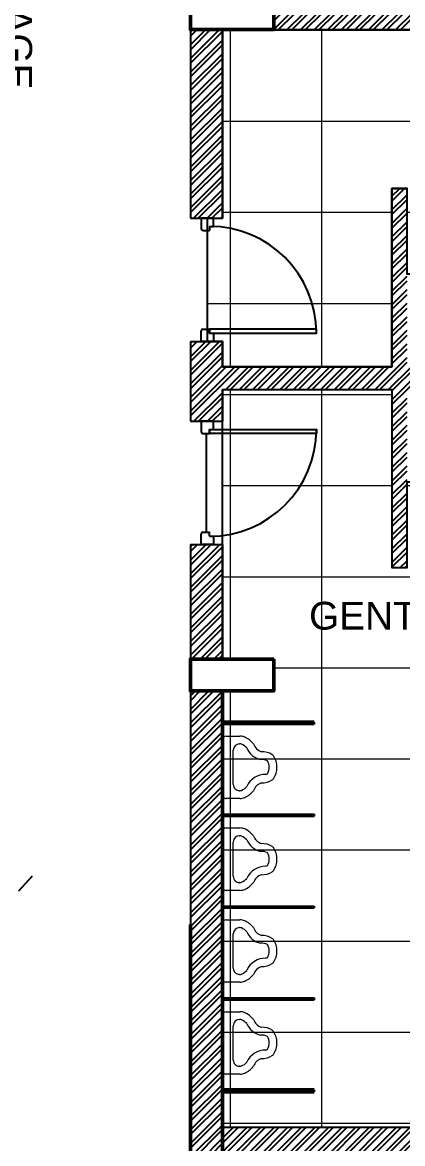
# Model space of a CAD drawing. Header units: millimetres. Extents: x 1521 to 3683, y 1649 to 3322.
# Drawn here: x 1567.03 to 1568.92, y 1668.23 to 1673.8 of the extents above; entities that cross this region are included whole.
import ezdxf

# ---------------------------------------------------------------- set-up
doc = ezdxf.new("R2010")
doc.units = ezdxf.units.MM
doc.header["$LTSCALE"] = 0.1
doc.linetypes.add('DASHED2', pattern=[0.375, 0.25, -0.125])
for name, color, linetype, lineweight in [('COL', 1, 'Continuous', 50), ('ELEVATION', 54, 'Continuous', 9), ('WALL', 7, 'Continuous', 50)]:
    doc.layers.add(name, color=color, linetype=linetype, lineweight=lineweight)
doc.styles.add('WORKING', font='ARIALN.TTF')
pattern_1 = [(0, (378.60827, 780.1986), (0, 0.4524375), []), (90, (378.60827, 780.1986), (-0.4524375, 0), [])]
pattern_2 = [(45, (727.22519, 588.535617), (-0.0336759605, 0.0336759605), []), (45, (727.22519, 588.55943), (-0.0336759605, 0.0336759605), [])]

# ---------------------------------------------------------------- blocks, each defined once
blk = doc.blocks.new('ura')
for p, q in [((66.9686, 30.005), (66.9686, 30.0928)), ((67.0186, 30.09), (67.0186, 30.0928)), ((67.1686, 30.05), (67.0586, 30.05)), ((67.2786, 30.05), (67.1686, 30.05)), ((67.3186, 30.0928), (67.3186, 30.09)), ((67.3686, 30.0928), (67.3686, 30.005)), ((67.3436, 29.98), (66.9936, 29.98))]:
    blk.add_line(p, q)
for centre, radius, start, end in [((67.1889, 30.2342), 0.1204, 147.06315, 181.9449), ((67.1091, 30.2865), 0.025, 125.10691, 148.18796), ((67.1677, 30.2031), 0.1269, 89.60008, 125.10691), ((67.1889, 30.2342), 0.0704, 150.65869, 187.46962), ((67.1677, 30.2031), 0.0769, 89.33997, 121.48798), ((67.1695, 30.2031), 0.1269, 54.89309, 90.39992), ((67.1695, 30.2031), 0.0769, 58.51202, 90.66003), ((67.1483, 30.2342), 0.0704, 19.89903, 29.34131), ((67.2281, 30.2865), 0.025, 31.81204, 54.89309), ((67.1483, 30.2342), 0.1204, 358.0551, 32.93685), ((66.993, 30.2555), 0.0797, 288.71538, 341.41459), ((66.993, 30.2555), 0.1297, 293.49224, 346.41313), ((67.3442, 30.2555), 0.1297, 178.84253, 246.50776), ((67.3442, 30.2555), 0.0797, 198.58541, 251.28462), ((67.0436, 30.0928), 0.075, 156.11333, 180), ((67.114, 30.0616), 0.152, 128.88395, 156.11333), ((67.114, 30.0616), 0.102, 132.78454, 156.11333), ((67.2232, 30.0616), 0.102, 23.88667, 47.21546), ((67.2232, 30.0616), 0.152, 23.88667, 51.11605), ((67.2936, 30.0928), 0.075, 0, 23.88667), ((67.0436, 30.0928), 0.025, 156.11333, 180), ((67.0586, 30.09), 0.04, 180, 270), ((67.2786, 30.09), 0.04, 270, 0), ((67.2936, 30.0928), 0.025, 360, 23.88667), ((66.9936, 30.005), 0.025, 180, 270), ((67.3436, 30.005), 0.025, 270, 360)]:
    blk.add_arc(centre, radius, start, end)

msp = doc.modelspace()

# ---------------------------------------------------------------- hatches: boundary and pattern name
h = msp.add_hatch()
h.set_pattern_fill('STEEL', color=256, scale=0.015, style=0)
h.set_pattern_definition(pattern_2)
h.paths.add_polyline_path([(1572.4328, 1675.8742), (1570.1078, 1675.8742), (1570.1078, 1675.7616), (1570.1828, 1675.7616), (1570.1828, 1675.7992), (1572.4328, 1675.7992)])
h.paths.add_polyline_path([(1570.1828, 1675.1497), (1570.1078, 1675.1497), (1570.1078, 1673.9242), (1570.1828, 1673.9242)])
h.paths.add_polyline_path([(1570.7116, 1673.9242), (1570.1828, 1673.9242), (1568.2808, 1673.9242), (1568.2808, 1673.7658), (1570.7116, 1673.7658)])
h.paths.add_polyline_path([(1568.026, 1673.7658), (1567.8676, 1673.7658), (1567.8676, 1672.8292), (1568.026, 1672.8292)])
h.paths.add_polyline_path([(1568.026, 1674.9768), (1567.8676, 1674.9768), (1567.8676, 1673.9242), (1568.026, 1673.9242)])
at = {"lineweight": 0}
h = msp.add_hatch(dxfattribs=at)
h.set_pattern_fill('NET', color=9, scale=0.1425, style=0)
h.set_pattern_definition(pattern_1)
h.paths.add_polyline_path([(1568.026, 1673.7658), (1571.4203, 1673.7658), (1571.4203, 1670.6395), (1570.5203, 1670.6395), (1570.5203, 1672.0914), (1570.4078, 1672.0914), (1570.4078, 1672.5504), (1568.9423, 1672.5504), (1568.9423, 1672.9769), (1568.8673, 1672.9769), (1568.8673, 1672.0914), (1568.026, 1672.0914), (1568.026, 1672.217), (1567.952, 1672.217), (1567.952, 1672.8292), (1568.026, 1672.8292)])
h = msp.add_hatch()
h.set_pattern_fill('STEEL', color=256, scale=0.015, style=0)
h.set_pattern_definition(pattern_2)
h.paths.add_polyline_path([(1570.7116, 1670.6395), (1570.5203, 1670.6395), (1570.4078, 1670.6395), (1570.0431, 1670.6395), (1570.0431, 1670.3551), (1570.1556, 1670.3551), (1570.1556, 1670.4811), (1570.7116, 1670.4811)])
h.paths.add_polyline_path([(1570.5203, 1672.0914), (1570.4078, 1672.0914), (1568.9423, 1672.0914), (1568.9423, 1672.9769), (1568.8673, 1672.9769), (1568.8673, 1672.0914), (1568.026, 1672.0914), (1568.026, 1672.217), (1567.952, 1672.217), (1567.8676, 1672.217), (1567.8676, 1671.8206), (1568.026, 1671.8206), (1568.026, 1671.9789), (1568.8673, 1671.9789), (1568.8673, 1671.0935), (1568.9423, 1671.0935), (1568.9423, 1671.9789), (1570.4078, 1671.9789), (1570.4078, 1670.6395), (1570.5203, 1670.6395)])
h = msp.add_hatch(dxfattribs=at)
h.set_pattern_fill('NET', color=9, scale=0.1425, style=0)
h.set_pattern_definition(pattern_1)
h.paths.add_polyline_path([(1568.026, 1671.9789), (1568.8673, 1671.9789), (1568.8673, 1671.0935), (1568.9423, 1671.0935), (1568.9423, 1671.5187), (1570.4078, 1671.5187), (1570.4078, 1670.6395), (1570.0431, 1670.6395), (1570.0431, 1668.312), (1568.026, 1668.312), (1568.026, 1670.4811), (1568.2808, 1670.4811), (1568.2808, 1670.6395), (1568.026, 1670.6395)])
h = msp.add_hatch()
h.set_pattern_fill('STEEL', color=256, scale=0.015, style=0)
h.set_pattern_definition(pattern_2)
h.paths.add_polyline_path([(1568.026, 1671.2085), (1567.8676, 1671.2085), (1567.8676, 1670.6395), (1568.026, 1670.6395)])
h = msp.add_hatch()
h.set_pattern_fill('STEEL', color=256, scale=0.015, style=0)
h.set_pattern_definition(pattern_2)
h.paths.add_polyline_path([(1568.026, 1670.4811), (1567.8676, 1670.4811), (1567.8676, 1669.3213), (1567.8676, 1668.0759), (1568.026, 1668.0759), (1568.026, 1668.1536)])
h.paths.add_polyline_path([(1570.8493, 1668.312), (1570.1556, 1668.312), (1570.1556, 1668.7056), (1570.1264, 1668.7056), (1570.1264, 1668.7055), (1570.0693, 1668.7056), (1570.0431, 1668.7056), (1570.0431, 1668.312), (1568.026, 1668.312), (1568.026, 1668.1536), (1570.8493, 1668.1536)])
h.paths.add_polyline_path([(1571.2281, 1668.5014), (1571.0556, 1668.5014), (1571.0556, 1668.312), (1571.2281, 1668.312)])
h.paths.add_polyline_path([(1571.6983, 1668.312), (1571.2281, 1668.312), (1571.2281, 1668.1536), (1571.5258, 1668.1536), (1571.5258, 1667.492), (1571.6983, 1667.492)])
h.paths.add_polyline_path([(1571.2281, 1670.4811), (1571.0556, 1670.4811), (1571.0556, 1670.1174), (1571.2281, 1670.1174)])
h.paths.add_polyline_path([(1571.2281, 1669.6613), (1571.0556, 1669.6613), (1571.0556, 1669.4513), (1570.1556, 1669.4513), (1570.1556, 1669.7847), (1570.1264, 1669.7846), (1570.1264, 1669.7845), (1570.0693, 1669.7847), (1570.0431, 1669.7847), (1570.0431, 1669.276), (1570.1556, 1669.276), (1570.1556, 1669.3388), (1571.0556, 1669.3388), (1571.0556, 1668.9574), (1571.2281, 1668.9574)])
h.paths.add_polyline_path([(1568.026, 1667.4638), (1567.952, 1667.4638), (1567.8676, 1667.4638), (1567.8676, 1665.1237), (1568.026, 1665.1237)])

# ---------------------------------------------------------------- linework, layer by layer
for p, q in [((1567.8676, 1673.7658), (1567.8676, 1672.8292)), ((1568.026, 1673.7658), (1568.026, 1672.8292)), ((1568.2808, 1673.7658), (1571.4203, 1673.7658)), ((1568.8673, 1672.0914), (1568.8673, 1672.9769)), ((1568.8673, 1672.9769), (1568.9423, 1672.9769)), ((1567.8676, 1672.8292), (1568.026, 1672.8292)), ((1567.9622, 1672.7884), (1567.9622, 1672.7679)), ((1567.9622, 1672.7884), (1567.9826, 1672.7884)), ((1567.9622, 1672.2578), (1567.9622, 1672.2782)), ((1567.9622, 1672.2578), (1567.9826, 1672.2578)), ((1567.8676, 1672.217), (1567.8676, 1671.8206)), ((1567.8676, 1672.217), (1568.026, 1672.217)), ((1568.026, 1672.217), (1568.026, 1672.0914)), ((1568.026, 1672.0914), (1568.8673, 1672.0914)), ((1568.8673, 1672.0914), (1568.7894, 1672.0914)), ((1568.026, 1671.9789), (1568.026, 1671.8206)), ((1568.026, 1671.9789), (1568.8673, 1671.9789)), ((1568.8673, 1671.9789), (1568.8673, 1671.0935)), ((1567.8676, 1671.8206), (1568.026, 1671.8206)), ((1567.9622, 1671.7798), (1567.9622, 1671.7594)), ((1567.9622, 1671.7798), (1567.9826, 1671.7798)), ((1567.9459, 1671.7594), (1567.9459, 1671.2697)), ((1567.9622, 1671.2493), (1567.9622, 1671.2697)), ((1567.9622, 1671.2493), (1567.9826, 1671.2493)), ((1567.8676, 1671.2085), (1567.8676, 1670.6395)), ((1567.8676, 1671.2085), (1568.026, 1671.2085)), ((1568.026, 1671.2085), (1568.026, 1670.6395)), ((1568.8673, 1671.0935), (1568.9423, 1671.0935)), ((1567.8676, 1670.6395), (1568.026, 1670.6395)), ((1567.8676, 1670.4811), (1567.8676, 1669.3213)), ((1568.4823, 1670.3251), (1568.4823, 1670.3156)), ((1568.4823, 1669.8688), (1568.4823, 1669.8593)), ((1568.4823, 1669.4125), (1568.4823, 1669.403)), ((1568.4823, 1668.9562), (1568.4823, 1668.9467)), ((1568.4823, 1668.4999), (1568.4823, 1668.4904)), ((1570.0431, 1668.312), (1568.026, 1668.312))]:
    msp.add_line(p, q)
at = {"linetype": 'DASHED2'}
msp.add_line((1567.017, 1669.4878), (1567.1344, 1669.6189), dxfattribs=at)
for points in [[(1568.026, 1673.7658), (1571.4203, 1673.7658), (1571.4203, 1670.6395), (1570.5203, 1670.6395), (1570.5203, 1672.0914), (1570.4078, 1672.0914), (1570.4078, 1672.5504), (1568.9423, 1672.5504), (1568.9423, 1672.9769), (1568.8673, 1672.9769), (1568.8673, 1672.0914), (1568.026, 1672.0914), (1568.026, 1672.217), (1567.952, 1672.217), (1567.952, 1672.8292), (1568.026, 1672.8292), (1568.026, 1673.7658), (1571.4203, 1673.7658)], [(1567.9826, 1672.7884), (1567.9826, 1672.8292), (1567.9214, 1672.8292), (1567.9214, 1672.7761)], [(1567.9295, 1672.7679), (1567.9622, 1672.7679)], [(1567.9826, 1672.2578), (1567.9826, 1672.217), (1567.9214, 1672.217), (1567.9214, 1672.2701)], [(1567.9295, 1672.2782), (1567.9622, 1672.2782)], [(1568.026, 1671.9789), (1568.8673, 1671.9789), (1568.8673, 1671.0935), (1568.9423, 1671.0935), (1568.9423, 1671.5187), (1570.4078, 1671.5187), (1570.4078, 1670.6395), (1570.0431, 1670.6395), (1570.0431, 1668.312), (1568.026, 1668.312), (1568.026, 1670.4811), (1568.2808, 1670.4811), (1568.2808, 1670.6395), (1568.026, 1670.6395), (1568.026, 1671.9789)], [(1567.9826, 1671.7798), (1567.9826, 1671.8206), (1567.9214, 1671.8206), (1567.9214, 1671.7676)], [(1567.9295, 1671.7594), (1567.9622, 1671.7594)], [(1567.9826, 1671.2493), (1567.9826, 1671.2085), (1567.9214, 1671.2085), (1567.9214, 1671.2615)], [(1567.9295, 1671.2697), (1567.9622, 1671.2697)]]:
    msp.add_lwpolyline(points)
for points in [[(1567.9622, 1672.2782), (1567.9622, 1672.2578), (1568.4927, 1672.2578), (1568.4927, 1672.2782)], [(1567.9622, 1671.7594), (1567.9622, 1671.7798), (1568.4927, 1671.7798), (1568.4927, 1671.7594)]]:
    msp.add_lwpolyline(points, close=True)
for centre, radius, start, end in [((1567.9622, 1672.2578), 0.5305, 0, 90), ((1567.9295, 1672.7761), 0.00816, 180, 270), ((1567.9295, 1672.2701), 0.00816, 90, 180), ((1567.9622, 1671.7798), 0.5305, 270, 0), ((1567.9295, 1671.7676), 0.00816, 180, 270), ((1567.9295, 1671.2615), 0.00816, 90, 180)]:
    msp.add_arc(centre, radius, start, end)
at = {"layer": 'COL'}
for points in [[(1567.8676, 1673.9242), (1568.2808, 1673.9242), (1568.2808, 1673.7658), (1567.8676, 1673.7658)], [(1568.2808, 1670.6395), (1568.2808, 1670.4811), (1567.8676, 1670.4811), (1567.8676, 1670.6395)]]:
    msp.add_lwpolyline(points, close=True, dxfattribs=at)
at = {"layer": 'WALL'}
for p, q in [((1568.026, 1670.4811), (1568.026, 1668.0759)), ((1567.8676, 1669.3213), (1567.8676, 1668.0759))]:
    msp.add_line(p, q, dxfattribs=at)
at = {"layer": 'WALL', "color": 253, "ltscale": 3}
for p, q in [((1568.026, 1670.3251), (1568.4823, 1670.3251)), ((1568.026, 1668.4999), (1568.4823, 1668.4999)), ((1568.026, 1668.4904), (1568.4823, 1668.4904))]:
    msp.add_line(p, q, dxfattribs=at)
at = {"layer": 'WALL', "color": 253, "lineweight": 25, "ltscale": 3}
for p, q in [((1568.026, 1670.3156), (1568.4823, 1670.3156)), ((1568.026, 1669.8688), (1568.4823, 1669.8688)), ((1568.026, 1669.8593), (1568.4823, 1669.8593)), ((1568.026, 1669.4125), (1568.4823, 1669.4125)), ((1568.026, 1669.403), (1568.4823, 1669.403)), ((1568.026, 1668.9562), (1568.4823, 1668.9562)), ((1568.026, 1668.9467), (1568.4823, 1668.9467))]:
    msp.add_line(p, q, dxfattribs=at)

# ---------------------------------------------------------------- block references
at = {"layer": 'ELEVATION', "xscale": 0.7747082741632312, "yscale": 0.774708274161867, "zscale": 0.7747082741624394, "rotation": 270}
for p in [(1544.8003, 1722.1378), (1544.8003, 1721.6815), (1544.8003, 1721.2252), (1544.8003, 1720.7689)]:
    msp.add_blockref('ura', p, dxfattribs=at)

# ---------------------------------------------------------------- texts
at = {"ltscale": 0.2, "insert": (1567.082, 1674.3884), "char_height": 0.137723, "width": 3.643626, "attachment_point": 1, "rotation": 270, "style": 'WORKING'}
msp.add_mtext('{\\f@Arial Unicode MS|b0|i0|c0|p34;PASSAGE}', dxfattribs=at)
at = {"ltscale": 0.2, "insert": (1568.4562, 1670.9235), "char_height": 0.137723, "width": 3.643626, "attachment_point": 1, "style": 'WORKING'}
msp.add_mtext('{\\f@Arial Unicode MS|b0|i0|c0|p34;GENTS  TOILET}', dxfattribs=at)

doc.saveas('drawing.dxf')
